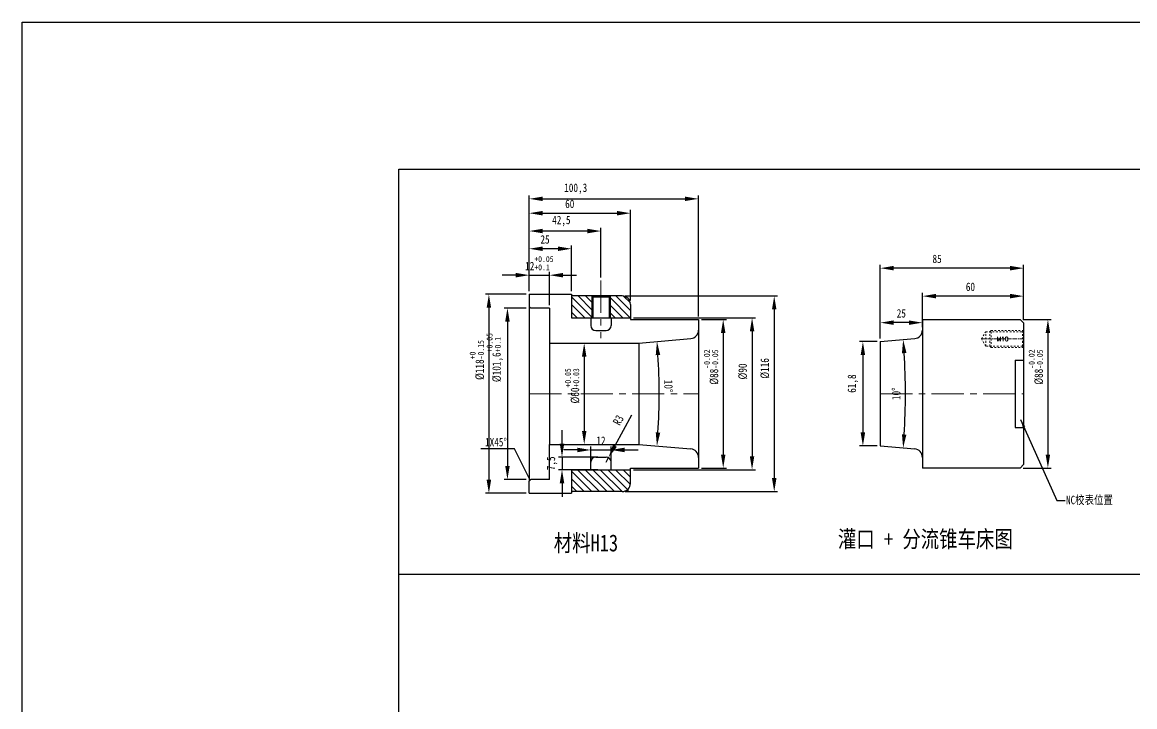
# Model space of a CAD drawing. Header units: millimetres. Extents: x 780 to 4422, y -1506 to 1268.
# Drawn here: x 780 to 1439, y 862 to 1268 of the extents above; entities that cross this region are included whole.
import ezdxf
from ezdxf.enums import TextEntityAlignment as Align

# ---------------------------------------------------------------- set-up
doc = ezdxf.new("R2010")
doc.units = ezdxf.units.MM
doc.header["$LTSCALE"] = 16.335
doc.header["$PDMODE"] = 3
doc.header["$PDSIZE"] = 0.3125
doc.linetypes.add('CENTER', pattern=[0.6, 0.375, -0.075, 0.075, -0.075])
doc.linetypes.add('HIDDEN', pattern=[0.2, 0.1, -0.1])
doc.layers.get('0').update_dxf_attribs({"linetype": 'CONTINUOUS'})
doc.layers.get('Defpoints').update_dxf_attribs({"linetype": 'CONTINUOUS'})
for name, color, linetype, lineweight in [('dim', 82, 'CONTINUOUS', 9), ('moldbase', 7, 'CONTINUOUS', 20), ('screw', 33, 'CONTINUOUS', 13)]:
    doc.layers.add(name, color=color, linetype=linetype, lineweight=lineweight)
doc.styles.get("Standard").update_dxf_attribs({"font": 'txt', "width": 0.8})
doc.styles.add('TXT', font='txt.shx', dxfattribs={"bigfont": 'gbcbig.shx'})
doc.dimstyles.new('ISO-25', dxfattribs={"dimtxt": 8, "dimasz": 8, "dimexe": 2, "dimexo": 1.8, "dimgap": 3, "dimtad": 1, "dimdec": 1, "dimtxsty": 'Standard', "dimcen": 2.5, "dimadec": 0, "dimazin": 0, "dimtfac": 1, "dimtmove": 0, "dimatfit": 3, "dimfxl": 0, "dimarcsym": 0})
doc.dimstyles.get("Standard").update_dxf_attribs({"dimtxt": 0.15625, "dimasz": 0.1875, "dimexe": 0.125, "dimexo": 0.0625, "dimtad": 0, "dimtih": 1, "dimtoh": 1, "dimdsep": 46, "dimtxsty": 'Standard', "dimcen": 0.09, "dimadec": 0, "dimazin": 0, "dimtp": 0.01, "dimtm": 0.01, "dimtfac": 1, "dimtofl": 0, "dimtmove": 0, "dimatfit": 3, "dimfxl": 0, "dimtolj": 1, "dimarcsym": 0})

# ---------------------------------------------------------------- blocks, each defined once
blk = doc.blocks.new('*D16')
at = {"color": 0, "lineweight": -2}
for p, q in [((1313.1, 1090.9), (1313.1, 1107.46)), ((1365.1, 1105.46), (1321.1, 1105.46)), ((1373.1, 1091.4), (1373.1, 1107.46))]:
    blk.add_line(p, q, dxfattribs=at)
at = {"color": 0}
for points in [[(1321.1, 1106.8), (1321.1, 1104.13), (1313.1, 1105.46)], [(1365.1, 1106.8), (1365.1, 1104.13), (1373.1, 1105.46)]]:
    blk.add_solid(points, dxfattribs=at)
at = {"layer": 'Defpoints', "color": 0}
for p in [(1313.1, 1105.46), (1313.1, 1089.1), (1373.1, 1089.6)]:
    blk.add_point(p, dxfattribs=at)
at = {"color": 0, "lineweight": 0, "insert": (1341.56, 1110.96), "char_height": 5, "attachment_point": 5}
blk.add_mtext('60', dxfattribs=at)
blk = doc.blocks.new('*D17')
at = {"color": 0, "lineweight": -2}
for p, q in [((1288.1, 1080.3), (1288.1, 1124.04)), ((1365.1, 1122.04), (1296.1, 1122.04)), ((1373.1, 1091.4), (1373.1, 1124.04))]:
    blk.add_line(p, q, dxfattribs=at)
at = {"color": 0}
for points in [[(1296.1, 1123.38), (1296.1, 1120.71), (1288.1, 1122.04)], [(1365.1, 1123.38), (1365.1, 1120.71), (1373.1, 1122.04)]]:
    blk.add_solid(points, dxfattribs=at)
at = {"layer": 'Defpoints', "color": 0}
for p in [(1288.1, 1122.04), (1373.1, 1089.6), (1288.1, 1078.5)]:
    blk.add_point(p, dxfattribs=at)
at = {"color": 0, "lineweight": 0, "insert": (1321.79, 1127.54), "char_height": 5, "attachment_point": 5}
blk.add_mtext('85', dxfattribs=at)
blk = doc.blocks.new('*D54')
at = {"color": 0, "lineweight": -2}
for p, q in [((1288.1, 1080.3), (1288.1, 1091.74)), ((1305.1, 1089.74), (1296.1, 1089.74)), ((1313.1, 1087.01), (1313.1, 1091.74))]:
    blk.add_line(p, q, dxfattribs=at)
at = {"color": 0}
for points in [[(1296.1, 1091.08), (1296.1, 1088.41), (1288.1, 1089.74)], [(1305.1, 1091.08), (1305.1, 1088.41), (1313.1, 1089.74)]]:
    blk.add_solid(points, dxfattribs=at)
at = {"layer": 'Defpoints', "color": 0}
for p in [(1288.1, 1089.74), (1313.1, 1085.21), (1288.1, 1078.5)]:
    blk.add_point(p, dxfattribs=at)
at = {"color": 0, "lineweight": 0, "insert": (1300.6, 1095.24), "char_height": 5, "attachment_point": 5}
blk.add_mtext('25', dxfattribs=at)
blk = doc.blocks.new('*D55')
at = {"color": 0, "lineweight": -2}
blk.add_arc((934.84, 1047.6), 368.25, 356.24475, 3.75525, dxfattribs=at)
at = {"color": 0}
for points in [[(1300.97, 1071.61), (1303.63, 1071.82), (1301.69, 1079.69)], [(1303.63, 1023.38), (1300.97, 1023.58), (1301.69, 1015.5)]]:
    blk.add_solid(points, dxfattribs=at)
at = {"layer": 'Defpoints', "color": 0}
for p in [(1288.1, 1078.5), (1308.54, 1080.29), (1302.94, 1036.89), (1288.1, 1016.69), (1308.54, 1014.9)]:
    blk.add_point(p, dxfattribs=at)
at = {"color": 0, "lineweight": 0, "insert": (1297.59, 1047.6), "char_height": 5, "attachment_point": 5, "rotation": 90}
blk.add_mtext('10°', dxfattribs=at)
blk = doc.blocks.new('*D18')
at = {"color": 0, "lineweight": -2}
for p, q in [((1286.3, 1078.5), (1275.83, 1078.5)), ((1277.83, 1070.5), (1277.83, 1024.69)), ((1286.3, 1016.69), (1275.83, 1016.69))]:
    blk.add_line(p, q, dxfattribs=at)
at = {"color": 0}
for points in [[(1276.49, 1070.5), (1279.16, 1070.5), (1277.83, 1078.5)], [(1276.49, 1024.69), (1279.16, 1024.69), (1277.83, 1016.69)]]:
    blk.add_solid(points, dxfattribs=at)
at = {"layer": 'Defpoints', "color": 0}
for p in [(1288.1, 1078.5), (1277.83, 1016.69), (1288.1, 1016.69)]:
    blk.add_point(p, dxfattribs=at)
at = {"color": 0, "lineweight": 0, "insert": (1271.91, 1053.62), "char_height": 5, "attachment_point": 5, "rotation": 90}
blk.add_mtext('61,8', dxfattribs=at)
blk = doc.blocks.new('*D26')
at = {"color": 0, "lineweight": -2}
for p, q in [((1372.9, 1091.6), (1389.46, 1091.6)), ((1387.46, 1083.6), (1387.46, 1011.6)), ((1372.9, 1003.6), (1389.46, 1003.6))]:
    blk.add_line(p, q, dxfattribs=at)
at = {"color": 0}
for points in [[(1386.13, 1083.6), (1388.8, 1083.6), (1387.46, 1091.6)], [(1386.13, 1011.6), (1388.8, 1011.6), (1387.46, 1003.6)]]:
    blk.add_solid(points, dxfattribs=at)
at = {"layer": 'Defpoints', "color": 0}
for p in [(1371.1, 1091.6), (1371.1, 1003.6), (1387.46, 1003.6)]:
    blk.add_point(p, dxfattribs=at)
at = {"color": 0, "lineweight": 0, "insert": (1380.38, 1063.41), "char_height": 5, "attachment_point": 5, "rotation": 90}
blk.add_mtext('%%C88{\\H0.7x;\\S-0.02^ -0.05;}', dxfattribs=at)
blk = doc.blocks.new('*D29')
at = {"color": 0, "lineweight": -2}
for p, q in [((1182.21, 1091.6), (1197.06, 1091.6)), ((1195.06, 1083.6), (1195.06, 1011.6)), ((1182.21, 1003.6), (1197.06, 1003.6))]:
    blk.add_line(p, q, dxfattribs=at)
at = {"color": 0}
for points in [[(1193.72, 1083.6), (1196.39, 1083.6), (1195.06, 1091.6)], [(1193.72, 1011.6), (1196.39, 1011.6), (1195.06, 1003.6)]]:
    blk.add_solid(points, dxfattribs=at)
at = {"layer": 'Defpoints', "color": 0}
for p in [(1180.41, 1091.6), (1180.41, 1003.6), (1195.06, 1003.6)]:
    blk.add_point(p, dxfattribs=at)
at = {"color": 0, "lineweight": 0, "insert": (1187.97, 1063.41), "char_height": 5, "attachment_point": 5, "rotation": 90}
blk.add_mtext('%%C88{\\H0.7x;\\S-0.02^ -0.05;}', dxfattribs=at)
blk = doc.blocks.new('*D30')
at = {"color": 0, "lineweight": -2}
for p, q in [((1078.31, 1098.4), (1065.19, 1098.4)), ((1067.19, 1090.4), (1067.19, 1004.8)), ((1078.31, 996.8), (1065.19, 996.8))]:
    blk.add_line(p, q, dxfattribs=at)
at = {"color": 0}
for points in [[(1065.86, 1090.4), (1068.53, 1090.4), (1067.19, 1098.4)], [(1065.86, 1004.8), (1068.53, 1004.8), (1067.19, 996.8)]]:
    blk.add_solid(points, dxfattribs=at)
at = {"layer": 'Defpoints', "color": 0}
for p in [(1080.11, 1098.4), (1067.19, 996.8), (1080.11, 996.8)]:
    blk.add_point(p, dxfattribs=at)
at = {"color": 0, "lineweight": 0, "insert": (1059.69, 1069.04), "char_height": 5, "attachment_point": 5, "rotation": 90}
blk.add_mtext('%%C101,6{\\H0.7x;\\S+0.05^ +0.1;}', dxfattribs=at)
blk = doc.blocks.new('*D31')
at = {"color": 0, "lineweight": -2}
for p, q in [((1072.11, 1117.89), (1064.11, 1117.89)), ((1080.11, 1114.4), (1080.11, 1119.89)), ((1080.11, 1117.89), (1092.11, 1117.89)), ((1092.11, 1100.2), (1092.11, 1119.89)), ((1100.11, 1117.89), (1108.11, 1117.89))]:
    blk.add_line(p, q, dxfattribs=at)
at = {"color": 0}
for points in [[(1072.11, 1119.22), (1072.11, 1116.55), (1080.11, 1117.89)], [(1100.11, 1119.22), (1100.11, 1116.55), (1092.11, 1117.89)]]:
    blk.add_solid(points, dxfattribs=at)
at = {"layer": 'Defpoints', "color": 0}
for p in [(1092.11, 1117.89), (1080.11, 1112.6), (1092.11, 1098.4)]:
    blk.add_point(p, dxfattribs=at)
at = {"color": 0, "lineweight": 0, "insert": (1086.11, 1124.97), "char_height": 5, "attachment_point": 5}
blk.add_mtext('12{\\H0.7x;\\S+0.05^ +0.1;}', dxfattribs=at)
blk = doc.blocks.new('*D32')
at = {"color": 0, "lineweight": -2}
for p, q in [((1080.11, 1114.4), (1080.11, 1156.62)), ((1088.11, 1154.62), (1132.11, 1154.62)), ((1140.11, 1102.9), (1140.11, 1156.62))]:
    blk.add_line(p, q, dxfattribs=at)
at = {"color": 0}
for points in [[(1088.11, 1155.96), (1088.11, 1153.29), (1080.11, 1154.62)], [(1132.11, 1155.96), (1132.11, 1153.29), (1140.11, 1154.62)]]:
    blk.add_solid(points, dxfattribs=at)
at = {"layer": 'Defpoints', "color": 0}
for p in [(1140.11, 1154.62), (1080.11, 1112.6), (1140.11, 1101.1)]:
    blk.add_point(p, dxfattribs=at)
at = {"color": 0, "lineweight": 0, "insert": (1104.12, 1160.12), "char_height": 5, "attachment_point": 5}
blk.add_mtext('60', dxfattribs=at)
blk = doc.blocks.new('*D33')
at = {"color": 0, "lineweight": -2}
for p, q in [((1078.31, 1106.6), (1054.2, 1106.6)), ((1056.2, 1098.6), (1056.2, 996.6)), ((1078.31, 988.6), (1054.2, 988.6))]:
    blk.add_line(p, q, dxfattribs=at)
at = {"color": 0}
for points in [[(1054.87, 1098.6), (1057.53, 1098.6), (1056.2, 1106.6)], [(1054.87, 996.6), (1057.53, 996.6), (1056.2, 988.6)]]:
    blk.add_solid(points, dxfattribs=at)
at = {"layer": 'Defpoints', "color": 0}
for p in [(1080.11, 1106.6), (1056.2, 988.6), (1080.11, 988.6)]:
    blk.add_point(p, dxfattribs=at)
at = {"color": 0, "lineweight": 0, "insert": (1049.12, 1067.61), "char_height": 5, "attachment_point": 5, "rotation": 90}
blk.add_mtext('%%C118{\\H0.7x;\\S+0^ -0.15;}', dxfattribs=at)
blk = doc.blocks.new('*D34')
at = {"color": 0, "lineweight": -2}
for p, q in [((1093.91, 1077.6), (1114.68, 1077.6)), ((1112.68, 1069.6), (1112.68, 1025.6)), ((1093.91, 1017.6), (1114.68, 1017.6))]:
    blk.add_line(p, q, dxfattribs=at)
at = {"color": 0}
for points in [[(1111.35, 1069.6), (1114.02, 1069.6), (1112.68, 1077.6)], [(1111.35, 1025.6), (1114.02, 1025.6), (1112.68, 1017.6)]]:
    blk.add_solid(points, dxfattribs=at)
at = {"layer": 'Defpoints', "color": 0}
for p in [(1092.11, 1077.6), (1092.11, 1017.6), (1112.68, 1017.6)]:
    blk.add_point(p, dxfattribs=at)
at = {"color": 0, "lineweight": 0, "insert": (1105.6, 1052.28), "char_height": 5, "attachment_point": 5, "rotation": 90}
blk.add_mtext('%%C60{\\H0.7x;\\S+0.05^ +0.03;}', dxfattribs=at)
blk = doc.blocks.new('*D35')
at = {"color": 0, "lineweight": -2}
for p, q in [((1138.75, 990.14), (1138.62, 990.28)), ((1138.93, 990.14), (1138.75, 990.14))]:
    blk.add_line(p, q, dxfattribs=at)
at = {"color": 0}
blk.add_solid([(1138.64, 990.3), (1138.6, 990.26), (1138.49, 990.42)], dxfattribs=at)
at = {"layer": 'Defpoints', "color": 0}
for p in [(1135.11, 994.1), (1138.49, 990.42)]:
    blk.add_point(p, dxfattribs=at)
at = {"color": 0, "insert": (1139.16, 990.14), "char_height": 0.156, "attachment_point": 5}
blk.add_mtext('\\A1;R5.00', dxfattribs=at)
blk = doc.blocks.new('*D36')
at = {"color": 0, "lineweight": -2}
for p, q in [((1116.61, 1005.65), (1116.61, 1016.3)), ((1128.61, 1005.65), (1128.61, 1016.3)), ((1108.61, 1014.3), (1100.61, 1014.3)), ((1116.61, 1014.3), (1128.61, 1014.3)), ((1136.61, 1014.3), (1144.61, 1014.3))]:
    blk.add_line(p, q, dxfattribs=at)
at = {"color": 0}
for points in [[(1108.61, 1015.63), (1108.61, 1012.97), (1116.61, 1014.3)], [(1136.61, 1015.63), (1136.61, 1012.97), (1128.61, 1014.3)]]:
    blk.add_solid(points, dxfattribs=at)
at = {"layer": 'Defpoints', "color": 0}
for p in [(1128.61, 1014.3), (1116.61, 1003.85), (1128.61, 1003.85)]:
    blk.add_point(p, dxfattribs=at)
at = {"color": 0, "lineweight": 0, "insert": (1122.61, 1019.8), "char_height": 5, "attachment_point": 5}
blk.add_mtext('12', dxfattribs=at)
blk = doc.blocks.new('*D37')
at = {"color": 0, "lineweight": -2}
for p, q in [((1099.53, 1018.1), (1099.53, 1026.1)), ((1120.81, 1010.1), (1097.53, 1010.1)), ((1099.53, 1010.1), (1099.53, 1002.6)), ((1120.81, 1002.6), (1097.53, 1002.6)), ((1099.53, 994.6), (1099.53, 986.6))]:
    blk.add_line(p, q, dxfattribs=at)
at = {"color": 0}
for points in [[(1098.19, 1018.1), (1100.86, 1018.1), (1099.53, 1010.1)], [(1098.19, 994.6), (1100.86, 994.6), (1099.53, 1002.6)]]:
    blk.add_solid(points, dxfattribs=at)
at = {"layer": 'Defpoints', "color": 0}
for p in [(1122.61, 1010.1), (1099.53, 1002.6), (1122.61, 1002.6)]:
    blk.add_point(p, dxfattribs=at)
at = {"color": 0, "lineweight": 0, "insert": (1093.61, 1006.35), "char_height": 5, "attachment_point": 5, "rotation": 90}
blk.add_mtext('7,5', dxfattribs=at)
blk = doc.blocks.new('*D38')
at = {"color": 0, "lineweight": -2}
for p, q in [((1140.77, 1034.9), (1130.87, 1016.75)), ((1125.61, 1007.1), (1127.04, 1009.73))]:
    blk.add_line(p, q, dxfattribs=at)
at = {"color": 0}
blk.add_solid([(1129.7, 1017.39), (1132.04, 1016.12), (1127.04, 1009.73)], dxfattribs=at)
at = {"layer": 'Defpoints', "color": 0}
for p in [(1127.04, 1009.73), (1125.61, 1007.1)]:
    blk.add_point(p, dxfattribs=at)
at = {"color": 0, "lineweight": 0, "insert": (1132.91, 1031.97), "char_height": 5, "attachment_point": 5, "rotation": 61.3978}
blk.add_mtext('R3', dxfattribs=at)
blk = doc.blocks.new('*D39')
at = {"color": 0, "lineweight": -2}
for p, q in [((1141.91, 1092.6), (1214.16, 1092.6)), ((1212.16, 1084.6), (1212.16, 1010.6)), ((1141.91, 1002.6), (1214.16, 1002.6))]:
    blk.add_line(p, q, dxfattribs=at)
at = {"color": 0}
for points in [[(1210.82, 1084.6), (1213.49, 1084.6), (1212.16, 1092.6)], [(1210.82, 1010.6), (1213.49, 1010.6), (1212.16, 1002.6)]]:
    blk.add_solid(points, dxfattribs=at)
at = {"layer": 'Defpoints', "color": 0}
for p in [(1140.11, 1092.6), (1140.11, 1002.6), (1212.16, 1002.6)]:
    blk.add_point(p, dxfattribs=at)
at = {"color": 0, "lineweight": 0, "insert": (1206.66, 1060.8), "char_height": 5, "attachment_point": 5, "rotation": 90}
blk.add_mtext('%%C90', dxfattribs=at)
blk = doc.blocks.new('*D65')
at = {"color": 0, "lineweight": -2}
for p, q in [((1080.11, 1114.4), (1080.11, 1135.54)), ((1105.11, 1108.4), (1105.11, 1135.54)), ((1097.11, 1133.54), (1088.11, 1133.54))]:
    blk.add_line(p, q, dxfattribs=at)
at = {"color": 0}
for points in [[(1088.11, 1134.88), (1088.11, 1132.21), (1080.11, 1133.54)], [(1097.11, 1134.88), (1097.11, 1132.21), (1105.11, 1133.54)]]:
    blk.add_solid(points, dxfattribs=at)
at = {"layer": 'Defpoints', "color": 0}
for p in [(1080.11, 1133.54), (1080.11, 1112.6), (1105.11, 1106.6)]:
    blk.add_point(p, dxfattribs=at)
at = {"color": 0, "lineweight": 0, "insert": (1089.45, 1139.04), "char_height": 5, "attachment_point": 5}
blk.add_mtext('25', dxfattribs=at)
blk = doc.blocks.new('*D40')
at = {"color": 0, "lineweight": -2}
for p, q in [((1136.91, 1105.6), (1227.28, 1105.6)), ((1225.28, 1097.6), (1225.28, 997.6)), ((1136.91, 989.6), (1227.28, 989.6))]:
    blk.add_line(p, q, dxfattribs=at)
at = {"color": 0}
for points in [[(1223.95, 1097.6), (1226.62, 1097.6), (1225.28, 1105.6)], [(1223.95, 997.6), (1226.62, 997.6), (1225.28, 989.6)]]:
    blk.add_solid(points, dxfattribs=at)
at = {"layer": 'Defpoints', "color": 0}
for p in [(1135.11, 1105.6), (1135.11, 989.6), (1225.28, 989.6)]:
    blk.add_point(p, dxfattribs=at)
at = {"color": 0, "lineweight": 0, "insert": (1219.78, 1062.62), "char_height": 5, "attachment_point": 5, "rotation": 90}
blk.add_mtext('%%C116', dxfattribs=at)
blk = doc.blocks.new('*D66')
at = {"color": 0, "lineweight": -2}
for p, q in [((1080.11, 1108.4), (1080.11, 1165.13)), ((1088.11, 1163.13), (1172.41, 1163.13)), ((1180.41, 1093.4), (1180.41, 1165.13))]:
    blk.add_line(p, q, dxfattribs=at)
at = {"color": 0}
for points in [[(1088.11, 1164.46), (1088.11, 1161.8), (1080.11, 1163.13)], [(1172.41, 1164.46), (1172.41, 1161.8), (1180.41, 1163.13)]]:
    blk.add_solid(points, dxfattribs=at)
at = {"layer": 'Defpoints', "color": 0}
for p in [(1180.41, 1163.13), (1080.11, 1106.6), (1180.41, 1091.6)]:
    blk.add_point(p, dxfattribs=at)
at = {"color": 0, "lineweight": 0, "insert": (1107.65, 1169.05), "char_height": 5, "attachment_point": 5}
blk.add_mtext('100,3', dxfattribs=at)
blk = doc.blocks.new('*D67')
at = {"color": 0, "lineweight": -2}
for p, q in [((1080.11, 1124.08), (1080.11, 1146.04)), ((1114.61, 1144.04), (1088.11, 1144.04)), ((1122.61, 1116.48), (1122.61, 1146.04))]:
    blk.add_line(p, q, dxfattribs=at)
at = {"color": 0}
for points in [[(1088.11, 1145.38), (1088.11, 1142.71), (1080.11, 1144.04)], [(1114.61, 1145.38), (1114.61, 1142.71), (1122.61, 1144.04)]]:
    blk.add_solid(points, dxfattribs=at)
at = {"layer": 'Defpoints', "color": 0}
for p in [(1080.11, 1144.04), (1080.11, 1122.28), (1122.61, 1114.68)]:
    blk.add_point(p, dxfattribs=at)
at = {"color": 0, "lineweight": 0, "insert": (1099.14, 1149.96), "char_height": 5, "attachment_point": 5}
blk.add_mtext('42,5', dxfattribs=at)
blk = doc.blocks.new('*D68')
at = {"color": 0, "lineweight": -2}
blk.add_arc((802.15, 1047.6), 354.99, 356.29123, 3.70877, dxfattribs=at)
at = {"color": 0}
for points in [[(1155.07, 1070.46), (1157.73, 1070.66), (1155.79, 1078.54)], [(1157.73, 1024.53), (1155.07, 1024.73), (1155.79, 1016.66)]]:
    blk.add_solid(points, dxfattribs=at)
at = {"layer": 'Defpoints', "color": 0}
for p in [(1145.05, 1077.6), (1175.84, 1080.29), (1156.99, 1037.27), (1145.05, 1017.6), (1175.84, 1014.9)]:
    blk.add_point(p, dxfattribs=at)
at = {"color": 0, "lineweight": 0, "insert": (1162.61, 1052.18), "char_height": 5, "attachment_point": 5, "rotation": 270.72863}
blk.add_mtext('10°', dxfattribs=at)

msp = doc.modelspace()

# ---------------------------------------------------------------- hatches: boundary and pattern name
h = msp.add_hatch()
h.set_pattern_fill('ANSI31', color=92, angle=90, style=0)
h.set_pattern_definition([(135, (-726.5827, 781.4313), (-2.245064, -2.245064), [])])
h.paths.add_polyline_path([(1140.107, 1100.596, 0.4142136), (1135.107, 1105.596), (1128.007, 1105.596), (1128.007, 1092.596), (1140.107, 1092.596)])
h.paths.add_polyline_path([(1117.207, 1092.596), (1117.207, 1105.596), (1105.107, 1105.596), (1105.107, 1092.596)])
h.paths.add_polyline_path([(1105.107, 1002.596), (1105.107, 989.596), (1135.107, 989.596, 0.4142136), (1140.107, 994.596), (1140.107, 1002.596)])

# ---------------------------------------------------------------- linework, layer by layer
for p, q in [((1080.107, 1106.596), (1105.107, 1106.596)), ((1080.107, 1106.596), (1080.107, 1099.396)), ((1105.107, 1106.596), (1105.107, 1092.596)), ((1135.107, 1105.596), (1105.107, 1105.596)), ((1117.207, 1105.596), (1117.207, 1092.596)), ((1117.207, 1105.596), (1117.707, 1105.096)), ((1117.707, 1105.596), (1117.707, 1092.596)), ((1117.707, 1105.096), (1127.507, 1105.096)), ((1127.507, 1105.596), (1127.507, 1092.596)), ((1128.007, 1105.596), (1127.507, 1105.096)), ((1128.007, 1105.596), (1128.007, 1092.596)), ((1080.107, 1099.396), (1081.107, 1098.396)), ((1080.107, 1099.396), (1080.107, 995.796)), ((1092.107, 1098.396), (1081.107, 1098.396)), ((1092.107, 1098.396), (1092.107, 1077.596)), ((1140.107, 1100.596), (1140.107, 1091.596)), ((1105.107, 1092.596), (1140.107, 1092.596)), ((1116.607, 1092.596), (1116.607, 1088.096)), ((1128.607, 1092.596), (1128.607, 1088.096)), ((1140.107, 1091.596), (1180.407, 1091.596)), ((1180.407, 1091.596), (1180.407, 1003.596)), ((1313.102, 1091.596), (1313.102, 1003.596)), ((1313.102, 1091.596), (1371.102, 1091.596)), ((1371.102, 1091.596), (1373.102, 1089.596)), ((1373.102, 1089.596), (1373.102, 1005.596)), ((1119.607, 1085.096), (1125.607, 1085.096)), ((1092.107, 1077.596), (1145.05, 1077.596)), ((1092.107, 1077.596), (1092.107, 1017.596)), ((1145.05, 1077.596), (1175.843, 1080.29)), ((1145.05, 1077.596), (1145.05, 1017.596)), ((1288.102, 1078.502), (1308.537, 1080.29)), ((1288.102, 1078.502), (1288.102, 1016.69)), ((1368.102, 1067.596), (1368.102, 1027.596)), ((1368.102, 1067.596), (1373.102, 1067.596)), ((1368.102, 1027.596), (1373.102, 1027.596)), ((1092.107, 996.796), (1092.107, 1017.596)), ((1092.107, 1017.596), (1145.05, 1017.596)), ((1145.05, 1017.596), (1175.843, 1014.902)), ((1288.102, 1016.69), (1308.537, 1014.902)), ((1119.607, 1010.096), (1125.607, 1010.096)), ((1105.107, 1002.596), (1140.107, 1002.596)), ((1105.107, 1002.596), (1105.107, 988.596)), ((1116.607, 1002.596), (1116.607, 1007.096)), ((1128.607, 1002.596), (1128.607, 1007.096)), ((1140.107, 1003.596), (1180.407, 1003.596)), ((1140.107, 994.596), (1140.107, 1003.596)), ((1371.102, 1003.596), (1313.102, 1003.596)), ((1373.102, 1005.596), (1371.102, 1003.596)), ((1081.107, 996.796), (1080.107, 995.796)), ((1080.107, 988.596), (1080.107, 995.796)), ((1092.107, 996.796), (1081.107, 996.796)), ((1135.107, 989.596), (1105.107, 989.596)), ((1080.107, 988.596), (1105.107, 988.596)), ((1002.812, 940.769), (1755.525, 940.769))]:
    msp.add_line(p, q)
for points in [[(779.67, 1267.789), (4422.458, 1267.789), (4422.458, -1506.361), (779.67, -1506.361)], [(1755.525, 598.673), (1002.812, 598.673), (1002.812, 1180.618), (1755.525, 1180.618)]]:
    msp.add_lwpolyline(points, close=True)
for centre, radius, start, end in [((1135.107, 1100.596), 5, 0, 90), ((1119.607, 1088.096), 3, 180, 270), ((1125.607, 1088.096), 3, 270, 0), ((1175.407, 1085.271), 5, 275, 0), ((1308.102, 1085.271), 5, 275, 0), ((1119.607, 1007.096), 3, 90, 180), ((1125.607, 1007.096), 3, 0, 90), ((1175.407, 1009.921), 5, 360, 85), ((1308.102, 1009.921), 5, 360, 85), ((1135.107, 994.596), 5, 270, 0)]:
    msp.add_arc(centre, radius, start, end)
at = {"layer": 'moldbase', "color": 1, "linetype": 'CENTER', "ltscale": 3.109887}
for p, q in [((1122.607, 1114.678), (1122.607, 1080.615)), ((1080.107, 1047.596), (1180.407, 1047.596)), ((1288.102, 1047.596), (1373.102, 1047.596))]:
    msp.add_line(p, q, dxfattribs=at)
at = {"layer": 'screw', "linetype": 'HIDDEN', "ltscale": 0.621977}
for p, q in [((1348.148, 1080.096), (1350.602, 1084.346)), ((1350.602, 1084.346), (1372.352, 1084.346)), ((1350.602, 1075.846), (1350.602, 1084.346)), ((1372.352, 1084.346), (1373.102, 1085.096)), ((1372.352, 1075.846), (1372.352, 1084.346)), ((1350.602, 1075.846), (1348.148, 1080.096)), ((1372.352, 1075.846), (1350.602, 1075.846)), ((1373.102, 1075.096), (1372.352, 1075.846))]:
    msp.add_line(p, q, dxfattribs=at)
at = {"layer": 'screw', "color": 92, "linetype": 'HIDDEN', "ltscale": 0.621977}
for p, q in [((1353.102, 1084.346), (1353.852, 1085.096)), ((1353.102, 1075.846), (1353.102, 1084.346)), ((1353.852, 1085.096), (1373.102, 1085.096)), ((1353.852, 1075.096), (1353.852, 1085.096)), ((1353.852, 1075.096), (1353.102, 1075.846)), ((1373.102, 1075.096), (1353.852, 1075.096))]:
    msp.add_line(p, q, dxfattribs=at)
at = {"layer": 'screw', "color": 1, "linetype": 'CENTER', "ltscale": 0.388736}
msp.add_line((1373.102, 1080.096), (1348.148, 1080.096), dxfattribs=at)

# ---------------------------------------------------------------- texts
at = {"attachment_point": 1}
for s, insert, char_height, width in [('{\\fSimSun|b0|i0|c134|p2;1X45%%D}', (1053.939, 1021.439), 5, 18.00079), ('{\\fSimSun|b0|i0|c134|p2;材料H13  }', (1094.621, 964.201), 10, 125.90825), ('{\\fSimSun|b0|i0|c134|p2;灌口 + 分流锥车床图 }', (1263.033, 966.495), 10, 184.05419)]:
    msp.add_mtext(s, dxfattribs=dict(at, insert=insert, char_height=char_height, width=width))
at = {"layer": 'dim', "insert": (1398.174, 984.361), "char_height": 5, "attachment_point": 4}
msp.add_mtext('\\A1;NC{\\fSimSun|b0|i0|c134|p2;校表位置}', dxfattribs=at)
at = {"layer": 'screw', "color": 222, "linetype": 'HIDDEN', "ltscale": 0.621977, "style": 'TXT'}
msp.add_text('M10', height=2.5, dxfattribs=at).set_placement((1360.625, 1080.096), align=Align.MIDDLE)

# ---------------------------------------------------------------- dimensions: what is measured, and where the dimension line sits
at = {"color": 6, "lineweight": 0}
for base, p1, p2, picture, middle in [((1180.407, 1163.131), (1080.107, 1106.596), (1180.407, 1091.596), '*D66', (1107.653, 1163.131)), ((1140.107, 1154.624), (1080.107, 1112.596), (1140.107, 1101.096), '*D32', (1104.123, 1154.624)), ((1080.107, 1144.043), (1122.607, 1114.678), (1080.107, 1122.282), '*D67', (1099.14, 1144.043)), ((1080.107, 1133.544), (1105.107, 1106.596), (1080.107, 1112.596), '*D65', (1089.454, 1133.544)), ((1288.102, 1122.043), (1373.102, 1089.596), (1288.102, 1078.502), '*D17', (1321.793, 1122.043)), ((1313.102, 1105.464), (1373.102, 1089.596), (1313.102, 1089.096), '*D16', (1341.556, 1105.464)), ((1128.607, 1014.3), (1116.607, 1003.846), (1128.607, 1003.846), '*D36', (1122.607, 1014.3))]:
    dim = msp.add_linear_dim(base=base, p1=p1, p2=p2, dimstyle='ISO-25', override={"dimtxt": 5}, dxfattribs=at)
    dim.commit()
    dim.dimension.update_dxf_attribs({"geometry": picture, "text_midpoint": middle, "dimtype": 160})
dim = msp.add_linear_dim(base=(1092.107, 1117.887), p1=(1080.107, 1112.596), p2=(1092.107, 1098.396), text='<>{\\H0.7x;\\S+0.05^ +0.1;}', dimstyle='ISO-25', override={"dimtxt": 5}, dxfattribs=at)
dim.commit()
dim.dimension.update_dxf_attribs({"geometry": '*D31', "text_midpoint": (1086.107, 1117.887), "dimtype": 160})
for base, p1, p2, text, picture, middle in [((1056.2, 988.596), (1080.107, 1106.596), (1080.107, 988.596), '%%C<>{\\H0.7x;\\S+0^ -0.15;}', '*D33', (1056.2, 1067.609)), ((1225.282, 989.596), (1135.107, 1105.596), (1135.107, 989.596), '%%C<>', '*D40', (1225.282, 1062.624)), ((1067.193, 996.796), (1080.107, 1098.396), (1080.107, 996.796), '%%C<>{\\H0.7x;\\S+0.05^ +0.1;}', '*D30', (1067.193, 1069.044)), ((1212.157, 1002.596), (1140.107, 1092.596), (1140.107, 1002.596), '%%C<>', '*D39', (1212.157, 1060.796)), ((1195.056, 1003.596), (1180.407, 1091.596), (1180.407, 1003.596), '%%C<>{\\H0.7x;\\S-0.02^ -0.05;}', '*D29', (1195.056, 1063.406)), ((1387.464, 1003.596), (1371.102, 1091.596), (1371.102, 1003.596), '%%C<>{\\H0.7x;\\S-0.02^ -0.05;}', '*D26', (1387.464, 1063.406)), ((1112.684, 1017.596), (1092.107, 1077.596), (1092.107, 1017.596), '%%C<>{\\H0.7x;\\S+0.05^ +0.03;}', '*D34', (1112.684, 1052.275))]:
    dim = msp.add_linear_dim(base=base, p1=p1, p2=p2, angle=90, text=text, dimstyle='ISO-25', override={"dimtxt": 5}, dxfattribs=at)
    dim.commit()
    dim.dimension.update_dxf_attribs({"geometry": picture, "text_midpoint": middle, "dimtype": 160})
dim = msp.add_linear_dim(base=(1288.102, 1089.745), p1=(1313.102, 1085.213), p2=(1288.102, 1078.502), dimstyle='ISO-25', override={"dimtxt": 5}, dxfattribs=at)
dim.commit()
dim.dimension.update_dxf_attribs({"geometry": '*D54', "text_midpoint": (1300.602, 1095.245)})
for base, line1, line2, picture, middle in [((1156.99, 1037.271), ((1145.05, 1017.596), (1175.843, 1014.902)), ((1145.05, 1077.596), (1175.843, 1080.29)), '*D68', (1157.112, 1052.11)), ((1302.936, 1036.886), ((1288.102, 1016.69), (1308.537, 1014.902)), ((1288.102, 1078.502), (1308.537, 1080.29)), '*D55', (1303.091, 1047.596))]:
    dim = msp.add_angular_dim_2l(base=base, line1=line1, line2=line2, dimstyle='ISO-25', override={"dimtxt": 5}, dxfattribs=at)
    dim.commit()
    dim.dimension.update_dxf_attribs({"geometry": picture, "text_midpoint": middle, "dimtype": 162})
for base, p1, p2, picture, middle in [((1277.826, 1016.69), (1288.102, 1078.502), (1288.102, 1016.69), '*D18', (1277.826, 1053.623)), ((1099.526, 1002.596), (1122.607, 1010.096), (1122.607, 1002.596), '*D37', (1099.526, 1006.346))]:
    dim = msp.add_linear_dim(base=base, p1=p1, p2=p2, angle=90, dimstyle='ISO-25', override={"dimtxt": 5}, dxfattribs=at)
    dim.commit()
    dim.dimension.update_dxf_attribs({"geometry": picture, "text_midpoint": middle, "dimtype": 160})
dim = msp.add_radius_dim(center=(1125.607, 1007.096), mpoint=(1127.043, 1009.73), dimstyle='ISO-25', override={"dimtxt": 5}, dxfattribs=at)
dim.commit()
dim.dimension.update_dxf_attribs({"geometry": '*D38', "text_midpoint": (1132.906, 1031.971)})
dim = msp.add_radius_dim(center=(1135.107, 994.096), mpoint=(1138.493, 990.417), dimstyle='Standard', override={"dimexe": 0, "dimexo": 0, "dimgap": 0, "dimtad": 0, "dimzin": 0, "dimcen": 0, "dimtol": 0, "dimtzin": 0})
dim.commit()
dim.dimension.update_dxf_attribs({"geometry": '*D35', "text_midpoint": (1139.163, 990.141)})

# ---------------------------------------------------------------- leaders
msp.add_leader([(1080.607, 996.296), (1071.472, 1014.942), (1051.351, 1014.942)], dimstyle='Standard', override={"dimexe": 0, "dimexo": 0, "dimgap": 0, "dimtad": 0, "dimzin": 0, "dimcen": 0, "dimtol": 0, "dimtzin": 0})
at = {"layer": 'dim', "annotation_type": 0, "has_hookline": 1, "hookline_direction": 0, "text_width": 30.467}
msp.add_leader([(1371.29, 1032.422), (1392.674, 984.361), (1397.674, 984.361)], dimstyle='Standard', override={"dimtxt": 2.5, "dimasz": 5, "dimexe": 0, "dimexo": 0, "dimgap": 0.49975, "dimtad": 0, "dimzin": 0, "dimcen": 0, "dimadec": 2, "dimtol": 0, "dimtzin": 0}, dxfattribs=at)

doc.saveas('drawing.dxf')
